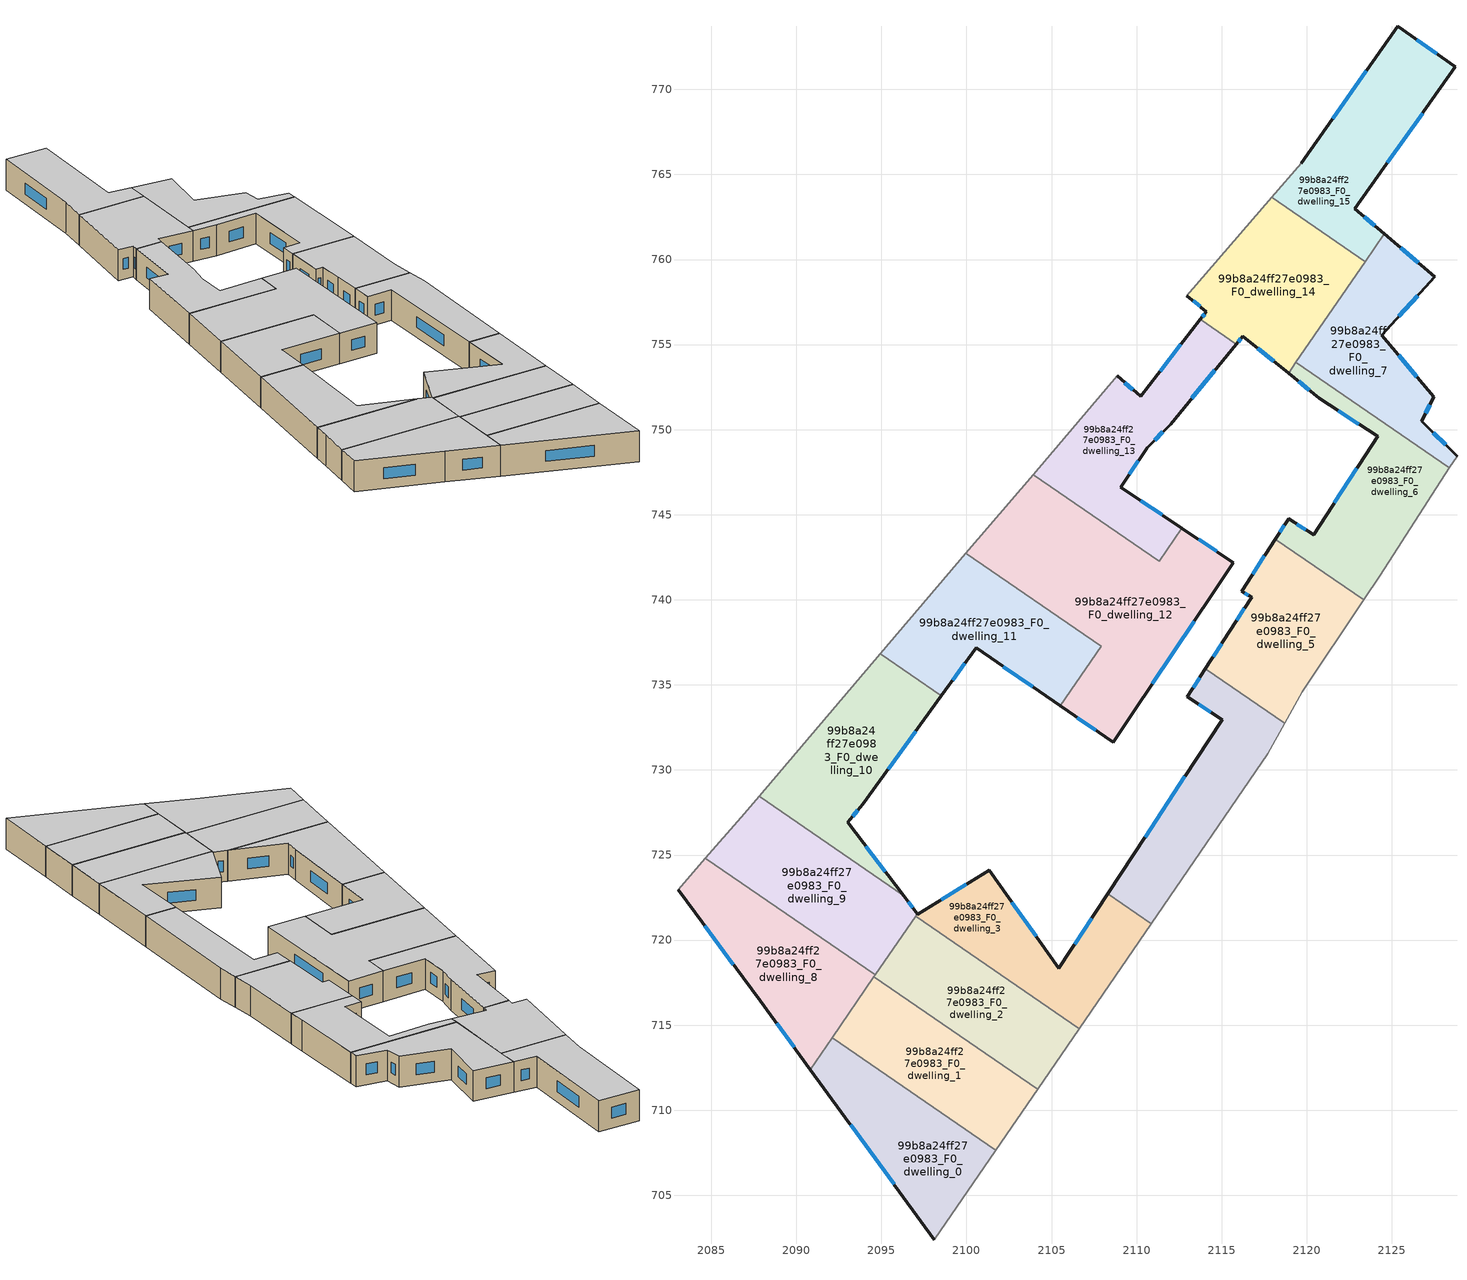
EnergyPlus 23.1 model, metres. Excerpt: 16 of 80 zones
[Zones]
99b8a24ff27e0983_F0_dwelling_0
 floor ground (EU_floor_Construction): 2101.73,707.66 2098.11,702.39 2090.82,712.39 2092.11,714.26 z0
 wall outside (EU_wall_Construction): 2090.82,712.39 2098.11,702.39 z0:3
 wall to 99b8a24ff27e0983_F0_dwelling_1 (EU_wall_Construction): 2101.73,707.66 2092.11,714.26 z0:3
 wall adiabatic (EU_wall_Construction): 2098.11,702.39 2101.73,707.66 z0:3
 wall to 99b8a24ff27e0983_F0_dwelling_8 (EU_wall_Construction): 2092.11,714.26 2090.82,712.39 z0:3
 window (EU_Window_Construction): 2093.19,709.14 2095.74,705.64 z0.98:2.02
 ceiling to 99b8a24ff27e0983_F1_dwelling_0 (EU_floor_Construction): 2098.11,702.39 2101.73,707.66 2092.11,714.26 2090.82,712.39 z3
99b8a24ff27e0983_F0_dwelling_1
 floor ground (EU_floor_Construction): 2104.18,711.23 2101.73,707.66 2092.11,714.26 2094.56,717.83 z0
 wall to 99b8a24ff27e0983_F0_dwelling_2 (EU_wall_Construction): 2104.18,711.23 2094.56,717.83 z0:3
 wall adiabatic (EU_wall_Construction): 2101.73,707.66 2104.18,711.23 z0:3
 wall to 99b8a24ff27e0983_F0_dwelling_8 (EU_wall_Construction): 2094.56,717.83 2092.11,714.26 z0:3
 ceiling to 99b8a24ff27e0983_F1_dwelling_1 (EU_floor_Construction): 2101.73,707.66 2104.18,711.23 2094.56,717.83 2092.11,714.26 z3
99b8a24ff27e0983_F0_dwelling_10
 floor ground (EU_floor_Construction): 2098.52,734.36 2093.89,727.97 2093.01,726.92 2096.31,722.61 2087.81,728.44 2094.94,736.82 z0
 wall outside (EU_wall_Construction): 2096.31,722.61 2093.01,726.92 2093.89,727.97 2098.52,734.36 z0:3
 wall to 99b8a24ff27e0983_F0_dwelling_9 (EU_wall_Construction): 2087.81,728.44 2096.31,722.61 z0:3
 wall adiabatic (EU_wall_Construction): 2094.94,736.82 2087.81,728.44 z0:3
 wall to 99b8a24ff27e0983_F0_dwelling_11 (EU_wall_Construction): 2098.52,734.36 2094.94,736.82 z0:3
 window (EU_Window_Construction): 2095.4,730.05 2097.02,732.28 / 2093.3,727.27 2093.61,727.63 / 2095.24,724.01 2094.09,725.52 z0.98:2.02
 ceiling to 99b8a24ff27e0983_F1_dwelling_10 (EU_floor_Construction): 2096.31,722.61 2093.01,726.92 2093.89,727.97 2098.52,734.36 2094.94,736.82 2087.81,728.44 z3
99b8a24ff27e0983_F0_dwelling_11
 floor ground (EU_floor_Construction): 2107.91,737.27 2105.5,733.77 2100.56,737.17 2098.52,734.36 2094.94,736.82 2099.97,742.72 z0
 wall outside (EU_wall_Construction): 2098.52,734.36 2100.56,737.17 2105.5,733.77 z0:3
 wall adiabatic (EU_wall_Construction): 2099.97,742.72 2094.94,736.82 z0:3
 wall to 99b8a24ff27e0983_F0_dwelling_12 (EU_wall_Construction): 2105.5,733.77 2107.91,737.27 2099.97,742.72 z0:3
 window (EU_Window_Construction): 2102.17,736.07 2103.9,734.88 / 2099.19,735.27 2099.9,736.26 z0.98:2.02
 ceiling to 99b8a24ff27e0983_F1_dwelling_11 (EU_floor_Construction): 2105.5,733.77 2107.91,737.27 2099.97,742.72 2094.94,736.82 2098.52,734.36 2100.56,737.17 z3
99b8a24ff27e0983_F0_dwelling_12
 floor ground (EU_floor_Construction): 2112.67,744.2 2115.68,742.18 2108.61,731.62 2105.5,733.77 2107.91,737.27 2099.97,742.72 2103.92,747.35 2111.33,742.26 z0
 wall outside (EU_wall_Construction): 2105.5,733.77 2108.61,731.62 2115.68,742.18 2112.67,744.2 z0:3
 wall adiabatic (EU_wall_Construction): 2103.92,747.35 2099.97,742.72 z0:3
 wall to 99b8a24ff27e0983_F0_dwelling_13 (EU_wall_Construction): 2112.67,744.2 2111.33,742.26 2103.92,747.35 z0:3
 window (EU_Window_Construction): 2114.7,742.84 2113.65,743.54 / 2110.91,735.06 2113.38,738.75 / 2106.52,733.07 2107.6,732.32 z0.98:2.02
 ceiling to 99b8a24ff27e0983_F1_dwelling_12 (EU_floor_Construction): 2108.61,731.62 2115.68,742.18 2112.67,744.2 2111.33,742.26 2103.92,747.35 2099.97,742.72 2107.91,737.27 2105.5,733.77 z3
99b8a24ff27e0983_F0_dwelling_13
 floor ground (EU_floor_Construction): 2115.86,755.03 2111.99,750.32 2110.61,748.93 2109.05,746.61 2112.67,744.2 2111.33,742.26 2103.92,747.35 2108.85,753.15 2110.23,751.97 2113.75,756.48 z0
 wall outside (EU_wall_Construction): 2112.67,744.2 2109.05,746.61 2110.61,748.93 2111.99,750.32 2115.86,755.03 / 2113.75,756.48 2110.23,751.97 2108.85,753.15 z0:3
 wall adiabatic (EU_wall_Construction): 2108.85,753.15 2103.92,747.35 z0:3
 wall to 99b8a24ff27e0983_F0_dwelling_14 (EU_wall_Construction): 2115.86,755.03 2113.75,756.48 z0:3
 window (EU_Window_Construction): 2111.49,744.98 2110.23,745.83 / 2109.79,752.36 2109.3,752.77 / 2112.61,755.01 2111.38,753.44 / 2113.25,751.85 2114.6,753.5 / 2111.06,749.39 2111.55,749.87 / 2109.56,747.37 2110.11,748.18 z0.98:2.02
 ceiling to 99b8a24ff27e0983_F1_dwelling_13 (EU_floor_Construction): 2112.67,744.2 2109.05,746.61 2110.61,748.93 2111.99,750.32 2115.86,755.03 2113.75,756.48 2110.23,751.97 2108.85,753.15 2103.92,747.35 2111.33,742.26 z3
99b8a24ff27e0983_F0_dwelling_14
 floor ground (EU_floor_Construction): 2123.43,759.88 2118.93,753.32 2116.24,755.49 2115.86,755.03 2113.75,756.48 2114.1,756.93 2112.96,757.87 2117.94,763.65 z0
 wall outside (EU_wall_Construction): 2112.96,757.87 2114.1,756.93 2113.75,756.48 / 2115.86,755.03 2116.24,755.49 2118.93,753.32 z0:3
 wall adiabatic (EU_wall_Construction): 2117.94,763.65 2112.96,757.87 z0:3
 wall to 99b8a24ff27e0983_F0_dwelling_15 (EU_wall_Construction): 2123.43,759.88 2117.94,763.65 z0:3
 wall to 99b8a24ff27e0983_F0_dwelling_7 (EU_wall_Construction): 2119.36,753.95 2123.43,759.88 z0:3
 wall to 99b8a24ff27e0983_F0_dwelling_6 (EU_wall_Construction): 2118.93,753.32 2119.36,753.95 z0:3
 window (EU_Window_Construction): 2113.99,756.79 2113.87,756.63 / 2113.33,757.57 2113.73,757.24 / 2117.12,754.79 2118.05,754.02 / 2115.99,755.18 2116.12,755.34 z0.98:2.02
 ceiling to 99b8a24ff27e0983_F1_dwelling_14 (EU_floor_Construction): 2118.93,753.32 2123.43,759.88 2117.94,763.65 2112.96,757.87 2114.1,756.93 2113.75,756.48 2115.86,755.03 2116.24,755.49 z3
99b8a24ff27e0983_F0_dwelling_15
 floor ground (EU_floor_Construction): 2128.72,771.32 2122.81,762.98 2124.55,761.51 2123.43,759.88 2117.94,763.65 2119.67,765.65 2125.35,773.7 z0
 wall outside (EU_wall_Construction): 2124.55,761.51 2122.81,762.98 2128.72,771.32 2125.35,773.7 2119.67,765.65 z0:3
 wall adiabatic (EU_wall_Construction): 2119.67,765.65 2117.94,763.65 z0:3
 wall to 99b8a24ff27e0983_F0_dwelling_7 (EU_wall_Construction): 2123.43,759.88 2124.55,761.51 z0:3
 window (EU_Window_Construction): 2123.51,771.08 2121.52,768.27 / 2127.63,772.1 2126.45,772.93 / 2124.74,765.69 2126.8,768.61 / 2123.99,761.99 2123.38,762.5 z0.98:2.02
 ceiling to 99b8a24ff27e0983_F1_dwelling_15 (EU_floor_Construction): 2124.55,761.51 2122.81,762.98 2128.72,771.32 2125.35,773.7 2119.67,765.65 2117.94,763.65 2123.43,759.88 z3
99b8a24ff27e0983_F0_dwelling_2
 floor ground (EU_floor_Construction): 2106.63,714.8 2104.18,711.23 2094.56,717.83 2097.01,721.4 z0
 wall to 99b8a24ff27e0983_F0_dwelling_3 (EU_wall_Construction): 2106.63,714.8 2097.01,721.4 z0:3
 wall adiabatic (EU_wall_Construction): 2104.18,711.23 2106.63,714.8 z0:3
 wall to 99b8a24ff27e0983_F0_dwelling_9 (EU_wall_Construction): 2097.01,721.4 2094.64,717.95 z0:3
 wall to 99b8a24ff27e0983_F0_dwelling_8 (EU_wall_Construction): 2094.64,717.95 2094.56,717.83 z0:3
 ceiling to 99b8a24ff27e0983_F1_dwelling_2 (EU_floor_Construction): 2104.18,711.23 2106.63,714.8 2097.01,721.4 2094.56,717.83 z3
99b8a24ff27e0983_F0_dwelling_3
 floor ground (EU_floor_Construction): 2108.31,722.72 2110.86,720.96 2106.63,714.8 2097.01,721.4 2097.11,721.55 2097.14,721.51 2101.34,724.11 2105.43,718.33 z0
 wall outside (EU_wall_Construction): 2108.31,722.72 2105.43,718.33 2101.34,724.11 2097.14,721.51 2097.11,721.55 z0:3
 wall to 99b8a24ff27e0983_F0_dwelling_4 (EU_wall_Construction): 2110.86,720.96 2108.31,722.72 z0:3
 wall adiabatic (EU_wall_Construction): 2106.63,714.8 2110.86,720.96 z0:3
 wall to 99b8a24ff27e0983_F0_dwelling_9 (EU_wall_Construction): 2097.11,721.55 2097.01,721.4 z0:3
 window (EU_Window_Construction): 2099.98,723.27 2098.51,722.36 / 2104.1,720.21 2102.67,722.23 / 2107.37,721.29 2106.37,719.76 z0.98:2.02
 ceiling to 99b8a24ff27e0983_F1_dwelling_3 (EU_floor_Construction): 2106.63,714.8 2110.86,720.96 2108.31,722.72 2105.43,718.33 2101.34,724.11 2097.14,721.51 2097.11,721.55 2097.01,721.4 z3
99b8a24ff27e0983_F0_dwelling_4
 floor ground (EU_floor_Construction): 2118.71,732.74 2117.72,730.95 2110.86,720.96 2108.31,722.72 2115.02,732.95 2112.98,734.29 2114.04,735.95 z0
 wall outside (EU_wall_Construction): 2114.04,735.95 2112.98,734.29 2115.02,732.95 2108.31,722.72 z0:3
 wall to 99b8a24ff27e0983_F0_dwelling_5 (EU_wall_Construction): 2118.71,732.74 2114.04,735.95 z0:3
 wall adiabatic (EU_wall_Construction): 2110.86,720.96 2117.72,730.95 2118.71,732.74 z0:3
 window (EU_Window_Construction): 2112.84,729.62 2110.49,726.05 / 2113.65,733.86 2114.36,733.39 / 2113.7,735.41 2113.33,734.83 z0.98:2.02
 ceiling to 99b8a24ff27e0983_F1_dwelling_4 (EU_floor_Construction): 2110.86,720.96 2117.72,730.95 2118.71,732.74 2114.04,735.95 2112.98,734.29 2115.02,732.95 2108.31,722.72 z3
99b8a24ff27e0983_F0_dwelling_5
 floor ground (EU_floor_Construction): 2123.36,740 2119.72,734.59 2118.71,732.74 2114.04,735.95 2115.44,738.13 2116.75,740.14 2116.17,740.51 2118.16,743.57 z0
 wall outside (EU_wall_Construction): 2118.16,743.57 2116.17,740.51 2116.75,740.14 2115.44,738.13 2114.04,735.95 z0:3
 wall to 99b8a24ff27e0983_F0_dwelling_6 (EU_wall_Construction): 2123.36,740 2118.16,743.57 z0:3
 wall adiabatic (EU_wall_Construction): 2118.71,732.74 2119.72,734.59 2123.36,740 z0:3
 window (EU_Window_Construction): 2114.99,737.42 2114.5,736.66 / 2116.33,739.49 2115.87,738.79 / 2116.36,740.39 2116.57,740.26 / 2117.51,742.57 2116.82,741.51 z0.98:2.02
 ceiling to 99b8a24ff27e0983_F1_dwelling_5 (EU_floor_Construction): 2119.72,734.59 2123.36,740 2118.16,743.57 2116.17,740.51 2116.75,740.14 2115.44,738.13 2114.04,735.95 2118.71,732.74 z3
99b8a24ff27e0983_F0_dwelling_6
 floor ground (EU_floor_Construction): 2124.16,749.6 2120.74,751.84 2118.93,753.32 2119.36,753.95 2128.39,747.76 2124.32,741.43 2123.36,740 2118.16,743.57 2118.93,744.76 2120.4,743.81 z0
 wall outside (EU_wall_Construction): 2118.93,753.32 2120.74,751.84 2124.16,749.6 2120.4,743.81 2118.93,744.76 2118.16,743.57 z0:3
 wall to 99b8a24ff27e0983_F0_dwelling_7 (EU_wall_Construction): 2128.39,747.76 2119.36,753.95 z0:3
 wall adiabatic (EU_wall_Construction): 2123.36,740 2124.32,741.43 2128.39,747.76 z0:3
 window (EU_Window_Construction): 2118.68,744.37 2118.41,743.96 / 2119.93,744.12 2119.41,744.45 / 2122.94,747.72 2121.63,745.7 / 2121.86,751.11 2123.05,750.33 / 2119.52,752.84 2120.15,752.32 z0.98:2.02
 ceiling to 99b8a24ff27e0983_F1_dwelling_6 (EU_floor_Construction): 2124.32,741.43 2128.39,747.76 2119.36,753.95 2118.93,753.32 2120.74,751.84 2124.16,749.6 2120.4,743.81 2118.93,744.76 2118.16,743.57 2123.36,740 z3
99b8a24ff27e0983_F0_dwelling_7
 floor ground (EU_floor_Construction): 2127.53,758.97 2124.39,755.55 2127.47,751.92 2126.75,750.49 2128.83,748.45 2128.39,747.76 2119.36,753.95 2124.55,761.51 z0
 wall outside (EU_wall_Construction): 2128.83,748.45 2126.75,750.49 2127.47,751.92 2124.39,755.55 2127.53,758.97 2124.55,761.51 z0:3
 wall adiabatic (EU_wall_Construction): 2128.39,747.76 2128.83,748.45 z0:3
 window (EU_Window_Construction): 2128.15,749.11 2127.43,749.83 / 2126.56,759.8 2125.52,760.68 / 2125.42,756.67 2126.51,757.86 / 2126.47,753.1 2125.4,754.37 / 2126.99,750.96 2127.24,751.46 z0.98:2.02
 ceiling to 99b8a24ff27e0983_F1_dwelling_7 (EU_floor_Construction): 2128.39,747.76 2128.83,748.45 2126.75,750.49 2127.47,751.92 2124.39,755.55 2127.53,758.97 2124.55,761.51 2119.36,753.95 z3
99b8a24ff27e0983_F0_dwelling_8
 floor ground (EU_floor_Construction): 2094.64,717.95 2090.82,712.39 2087.87,716.43 2083.04,722.96 2084.66,724.8 z0
 wall outside (EU_wall_Construction): 2083.04,722.96 2087.87,716.43 2090.82,712.39 z0:3
 wall adiabatic (EU_wall_Construction): 2084.66,724.8 2083.04,722.96 z0:3
 wall to 99b8a24ff27e0983_F0_dwelling_9 (EU_wall_Construction): 2094.64,717.95 2084.66,724.8 z0:3
 window (EU_Window_Construction): 2088.83,715.12 2089.86,713.7 / 2084.61,720.84 2086.3,718.56 z0.98:2.02
 ceiling to 99b8a24ff27e0983_F1_dwelling_8 (EU_floor_Construction): 2090.82,712.39 2094.64,717.95 2084.66,724.8 2083.04,722.96 2087.87,716.43 z3
99b8a24ff27e0983_F0_dwelling_9
 floor ground (EU_floor_Construction): 2096.31,722.61 2097.11,721.55 2094.64,717.95 2084.66,724.8 2086.77,727.22 2087.81,728.44 z0
 wall outside (EU_wall_Construction): 2097.11,721.55 2096.31,722.61 z0:3
 wall adiabatic (EU_wall_Construction): 2087.81,728.44 2086.77,727.22 2084.66,724.8 z0:3
 window (EU_Window_Construction): 2096.85,721.9 2096.57,722.27 z0.98:2.02
 ceiling to 99b8a24ff27e0983_F1_dwelling_9 (EU_floor_Construction): 2094.64,717.95 2097.11,721.55 2096.31,722.61 2087.81,728.44 2086.77,727.22 2084.66,724.8 z3
[Building]
EU S2 Campaign: North Axis=0; Terrain=City; Solar Distribution=FullExterior
[Site:Location]
Bologna: Latitude=44.5; Longitude=11.25; Time Zone=1; Elevation=37
[SizingPeriod:WeatherFileDays]
AnnualSizingPeriod: Begin Month=1; Begin Day of Month=1; End Month=12; End Day of Month=31; Day of Week for Start Day=Monday; Use Weather File Daylight Saving Period=No; Use Weather File Rain and Snow Indicators=No
[MATERIAL]
EU_InternalMass_Material: Roughness=MediumRough; Thickness=0.1; Conductivity=1; Density=1800; Specific Heat=900; Thermal Absorptance=0.9; Solar Absorptance=0.7; Visible Absorptance=0.7
[MATERIAL:NOMASS] Roughness=MediumRough; Thermal Absorptance=0.9; Solar Absorptance=0.7; Visible Absorptance=0.7
Name | Thermal Resistance
EU_wall_NoMass | 0.905828
EU_floor_NoMass | 0.67114
[WINDOWMATERIAL:SIMPLEGLAZINGSYSTEM]
EU_Window_SimpleGlazing: UFactor=4.52486; Solar Heat Gain Coefficient=0.85; Visible Transmittance=0.85
[CONSTRUCTION]
EU_wall_Construction: EU_wall_NoMass
EU_floor_Construction: EU_floor_NoMass
EU_Window_Construction: EU_Window_SimpleGlazing
EU_InternalMass_Construction: EU_InternalMass_Material
[ZONE] Type=1; Multiplier=1; Ceiling Height=autocalculate; Floor Area=autocalculate; Part of Total Floor Area=Yes
Name | Volume
99b8a24ff27e0983_F0_dwelling_0 | 151.548
99b8a24ff27e0983_F0_dwelling_1 | 151.505
99b8a24ff27e0983_F0_dwelling_10 | 169.121
99b8a24ff27e0983_F0_dwelling_11 | 169.162
99b8a24ff27e0983_F0_dwelling_12 | 310.034
99b8a24ff27e0983_F0_dwelling_13 | 169.135
99b8a24ff27e0983_F0_dwelling_14 | 169.155
99b8a24ff27e0983_F0_dwelling_15 | 169.132
99b8a24ff27e0983_F0_dwelling_2 | 151.519
99b8a24ff27e0983_F0_dwelling_3; 99b8a24ff27e0983_F0_dwelling_6 | 151.512
99b8a24ff27e0983_F0_dwelling_4 | 151.518
99b8a24ff27e0983_F0_dwelling_5 | 151.515
99b8a24ff27e0983_F0_dwelling_7 | 151.541
99b8a24ff27e0983_F0_dwelling_8 | 169.139
99b8a24ff27e0983_F0_dwelling_9 | 169.156
[INTERNALMASS] Construction=EU_InternalMass_Construction
Name | Zone or ZoneList | Surface Area
99b8a24ff27e0983_F0_dwelling_0_EU_InternalMass | 99b8a24ff27e0983_F0_dwelling_0 | 50.5163
99b8a24ff27e0983_F0_dwelling_1_EU_InternalMass | 99b8a24ff27e0983_F0_dwelling_1 | 50.5019
99b8a24ff27e0983_F0_dwelling_2_EU_InternalMass | 99b8a24ff27e0983_F0_dwelling_2 | 50.5064
99b8a24ff27e0983_F0_dwelling_3_EU_InternalMass | 99b8a24ff27e0983_F0_dwelling_3 | 50.5042
99b8a24ff27e0983_F0_dwelling_4_EU_InternalMass | 99b8a24ff27e0983_F0_dwelling_4 | 50.5063
99b8a24ff27e0983_F0_dwelling_5_EU_InternalMass | 99b8a24ff27e0983_F0_dwelling_5 | 50.5049
99b8a24ff27e0983_F0_dwelling_6_EU_InternalMass | 99b8a24ff27e0983_F0_dwelling_6 | 50.5043
99b8a24ff27e0983_F0_dwelling_7_EU_InternalMass | 99b8a24ff27e0983_F0_dwelling_7 | 50.5133
99b8a24ff27e0983_F0_dwelling_8_EU_InternalMass | 99b8a24ff27e0983_F0_dwelling_8 | 56.3796
99b8a24ff27e0983_F0_dwelling_9_EU_InternalMass | 99b8a24ff27e0983_F0_dwelling_9 | 56.3851
99b8a24ff27e0983_F0_dwelling_10_EU_InternalMass | 99b8a24ff27e0983_F0_dwelling_10 | 56.3741
99b8a24ff27e0983_F0_dwelling_11_EU_InternalMass | 99b8a24ff27e0983_F0_dwelling_11 | 56.3869
99b8a24ff27e0983_F0_dwelling_12_EU_InternalMass | 99b8a24ff27e0983_F0_dwelling_12 | 103.345
99b8a24ff27e0983_F0_dwelling_13_EU_InternalMass | 99b8a24ff27e0983_F0_dwelling_13 | 56.379
99b8a24ff27e0983_F0_dwelling_14_EU_InternalMass | 99b8a24ff27e0983_F0_dwelling_14 | 56.3852
99b8a24ff27e0983_F0_dwelling_15_EU_InternalMass | 99b8a24ff27e0983_F0_dwelling_15 | 56.3766
[OTHEREQUIPMENT] Fuel Type=Electricity; Design Level Calculation Method=Watts/Area; Power per Zone Floor Area=1; Fraction Latent=0; Fraction Radiant=0; Fraction Lost=0; Carbon Dioxide Generation Rate=0; EndUse Subcategory=EU_Step8_InternalGains
Name | Zone or ZoneList or Space or SpaceList | Schedule
EU_Step8_InternalGain_99b8a24ff27e0983_F0_dwelling_0_f000 | 99b8a24ff27e0983_F0_dwelling_0 | EU_Step8_GainSchedule_99b8a24ff27e0983_F0_dwelling_0_f000
EU_Step8_InternalGain_99b8a24ff27e0983_F0_dwelling_1_f000 | 99b8a24ff27e0983_F0_dwelling_1 | EU_Step8_GainSchedule_99b8a24ff27e0983_F0_dwelling_1_f000
EU_Step8_InternalGain_99b8a24ff27e0983_F0_dwelling_2_f000 | 99b8a24ff27e0983_F0_dwelling_2 | EU_Step8_GainSchedule_99b8a24ff27e0983_F0_dwelling_2_f000
EU_Step8_InternalGain_99b8a24ff27e0983_F0_dwelling_3_f000 | 99b8a24ff27e0983_F0_dwelling_3 | EU_Step8_GainSchedule_99b8a24ff27e0983_F0_dwelling_3_f000
EU_Step8_InternalGain_99b8a24ff27e0983_F0_dwelling_4_f000 | 99b8a24ff27e0983_F0_dwelling_4 | EU_Step8_GainSchedule_99b8a24ff27e0983_F0_dwelling_4_f000
EU_Step8_InternalGain_99b8a24ff27e0983_F0_dwelling_5_f000 | 99b8a24ff27e0983_F0_dwelling_5 | EU_Step8_GainSchedule_99b8a24ff27e0983_F0_dwelling_5_f000
EU_Step8_InternalGain_99b8a24ff27e0983_F0_dwelling_6_f000 | 99b8a24ff27e0983_F0_dwelling_6 | EU_Step8_GainSchedule_99b8a24ff27e0983_F0_dwelling_6_f000
EU_Step8_InternalGain_99b8a24ff27e0983_F0_dwelling_7_f000 | 99b8a24ff27e0983_F0_dwelling_7 | EU_Step8_GainSchedule_99b8a24ff27e0983_F0_dwelling_7_f000
EU_Step8_InternalGain_99b8a24ff27e0983_F0_dwelling_8_f000 | 99b8a24ff27e0983_F0_dwelling_8 | EU_Step8_GainSchedule_99b8a24ff27e0983_F0_dwelling_8_f000
EU_Step8_InternalGain_99b8a24ff27e0983_F0_dwelling_9_f000 | 99b8a24ff27e0983_F0_dwelling_9 | EU_Step8_GainSchedule_99b8a24ff27e0983_F0_dwelling_9_f000
EU_Step8_InternalGain_99b8a24ff27e0983_F0_dwelling_10_f000 | 99b8a24ff27e0983_F0_dwelling_10 | EU_Step8_GainSchedule_99b8a24ff27e0983_F0_dwelling_10_f000
EU_Step8_InternalGain_99b8a24ff27e0983_F0_dwelling_11_f000 | 99b8a24ff27e0983_F0_dwelling_11 | EU_Step8_GainSchedule_99b8a24ff27e0983_F0_dwelling_11_f000
EU_Step8_InternalGain_99b8a24ff27e0983_F0_dwelling_12_f000 | 99b8a24ff27e0983_F0_dwelling_12 | EU_Step8_GainSchedule_99b8a24ff27e0983_F0_dwelling_12_f000
EU_Step8_InternalGain_99b8a24ff27e0983_F0_dwelling_13_f000 | 99b8a24ff27e0983_F0_dwelling_13 | EU_Step8_GainSchedule_99b8a24ff27e0983_F0_dwelling_13_f000
EU_Step8_InternalGain_99b8a24ff27e0983_F0_dwelling_14_f000 | 99b8a24ff27e0983_F0_dwelling_14 | EU_Step8_GainSchedule_99b8a24ff27e0983_F0_dwelling_14_f000
EU_Step8_InternalGain_99b8a24ff27e0983_F0_dwelling_15_f000 | 99b8a24ff27e0983_F0_dwelling_15 | EU_Step8_GainSchedule_99b8a24ff27e0983_F0_dwelling_15_f000
[ZONEVENTILATION:DESIGNFLOWRATE] Schedule=EU_AlwaysOn; Design Flow Rate Calculation Method=AirChanges/Hour; Air Changes per Hour=0.73129; Ventilation Type=Natural; Fan Pressure Rise=0; Fan Total Efficiency=1; Constant Term Coefficient=1; Temperature Term Coefficient=0; Velocity Term Coefficient=0; Velocity Squared Term Coefficient=0; Minimum Indoor Temperature=-100; Maximum Indoor Temperature=100; Delta Temperature=-100; Minimum Outdoor Temperature=-100; Maximum Outdoor Temperature=100; Maximum Wind Speed=40
Name | Zone or ZoneList or Space or SpaceList
EU_ConstantAir_99b8a24ff27e0983_F0_dwelling_0 | 99b8a24ff27e0983_F0_dwelling_0
EU_ConstantAir_99b8a24ff27e0983_F0_dwelling_1 | 99b8a24ff27e0983_F0_dwelling_1
EU_ConstantAir_99b8a24ff27e0983_F0_dwelling_2 | 99b8a24ff27e0983_F0_dwelling_2
EU_ConstantAir_99b8a24ff27e0983_F0_dwelling_3 | 99b8a24ff27e0983_F0_dwelling_3
EU_ConstantAir_99b8a24ff27e0983_F0_dwelling_4 | 99b8a24ff27e0983_F0_dwelling_4
EU_ConstantAir_99b8a24ff27e0983_F0_dwelling_5 | 99b8a24ff27e0983_F0_dwelling_5
EU_ConstantAir_99b8a24ff27e0983_F0_dwelling_6 | 99b8a24ff27e0983_F0_dwelling_6
EU_ConstantAir_99b8a24ff27e0983_F0_dwelling_7 | 99b8a24ff27e0983_F0_dwelling_7
EU_ConstantAir_99b8a24ff27e0983_F0_dwelling_8 | 99b8a24ff27e0983_F0_dwelling_8
EU_ConstantAir_99b8a24ff27e0983_F0_dwelling_9 | 99b8a24ff27e0983_F0_dwelling_9
EU_ConstantAir_99b8a24ff27e0983_F0_dwelling_10 | 99b8a24ff27e0983_F0_dwelling_10
EU_ConstantAir_99b8a24ff27e0983_F0_dwelling_11 | 99b8a24ff27e0983_F0_dwelling_11
EU_ConstantAir_99b8a24ff27e0983_F0_dwelling_12 | 99b8a24ff27e0983_F0_dwelling_12
EU_ConstantAir_99b8a24ff27e0983_F0_dwelling_13 | 99b8a24ff27e0983_F0_dwelling_13
EU_ConstantAir_99b8a24ff27e0983_F0_dwelling_14 | 99b8a24ff27e0983_F0_dwelling_14
EU_ConstantAir_99b8a24ff27e0983_F0_dwelling_15 | 99b8a24ff27e0983_F0_dwelling_15
[HVACTEMPLATE:THERMOSTAT] Constant Heating Setpoint=20; Constant Cooling Setpoint=50
EU_HeatOnly_99b8a24ff27e0983_F0_dwelling_0; EU_HeatOnly_99b8a24ff27e0983_F0_dwelling_1; EU_HeatOnly_99b8a24ff27e0983_F0_dwelling_2; EU_HeatOnly_99b8a24ff27e0983_F0_dwelling_3; EU_HeatOnly_99b8a24ff27e0983_F0_dwelling_4; EU_HeatOnly_99b8a24ff27e0983_F0_dwelling_5; EU_HeatOnly_99b8a24ff27e0983_F0_dwelling_6; EU_HeatOnly_99b8a24ff27e0983_F0_dwelling_7; EU_HeatOnly_99b8a24ff27e0983_F0_dwelling_8; EU_HeatOnly_99b8a24ff27e0983_F0_dwelling_9; EU_HeatOnly_99b8a24ff27e0983_F0_dwelling_10; EU_HeatOnly_99b8a24ff27e0983_F0_dwelling_11; EU_HeatOnly_99b8a24ff27e0983_F0_dwelling_12; EU_HeatOnly_99b8a24ff27e0983_F0_dwelling_13; EU_HeatOnly_99b8a24ff27e0983_F0_dwelling_14; EU_HeatOnly_99b8a24ff27e0983_F0_dwelling_15; EU_HeatOnly_99b8a24ff27e0983_F1_dwelling_0; EU_HeatOnly_99b8a24ff27e0983_F1_dwelling_1; EU_HeatOnly_99b8a24ff27e0983_F1_dwelling_2; EU_HeatOnly_99b8a24ff27e0983_F1_dwelling_3; EU_HeatOnly_99b8a24ff27e0983_F1_dwelling_4; EU_HeatOnly_99b8a24ff27e0983_F1_dwelling_5; EU_HeatOnly_99b8a24ff27e0983_F1_dwelling_6; EU_HeatOnly_99b8a24ff27e0983_F1_dwelling_7; EU_HeatOnly_99b8a24ff27e0983_F1_dwelling_8; EU_HeatOnly_99b8a24ff27e0983_F1_dwelling_9; EU_HeatOnly_99b8a24ff27e0983_F1_dwelling_10; EU_HeatOnly_99b8a24ff27e0983_F1_dwelling_11; EU_HeatOnly_99b8a24ff27e0983_F1_dwelling_12; EU_HeatOnly_99b8a24ff27e0983_F1_dwelling_13; EU_HeatOnly_99b8a24ff27e0983_F1_dwelling_14; EU_HeatOnly_99b8a24ff27e0983_F1_dwelling_15; EU_HeatOnly_99b8a24ff27e0983_F2_dwelling_0; EU_HeatOnly_99b8a24ff27e0983_F2_dwelling_1; EU_HeatOnly_99b8a24ff27e0983_F2_dwelling_2; EU_HeatOnly_99b8a24ff27e0983_F2_dwelling_3; EU_HeatOnly_99b8a24ff27e0983_F2_dwelling_4; EU_HeatOnly_99b8a24ff27e0983_F2_dwelling_5; EU_HeatOnly_99b8a24ff27e0983_F2_dwelling_6; EU_HeatOnly_99b8a24ff27e0983_F2_dwelling_7; EU_HeatOnly_99b8a24ff27e0983_F2_dwelling_8; EU_HeatOnly_99b8a24ff27e0983_F2_dwelling_9; EU_HeatOnly_99b8a24ff27e0983_F2_dwelling_10; EU_HeatOnly_99b8a24ff27e0983_F2_dwelling_11; EU_HeatOnly_99b8a24ff27e0983_F2_dwelling_12; EU_HeatOnly_99b8a24ff27e0983_F2_dwelling_13; EU_HeatOnly_99b8a24ff27e0983_F2_dwelling_14; EU_HeatOnly_99b8a24ff27e0983_F2_dwelling_15; EU_HeatOnly_99b8a24ff27e0983_F3_dwelling_0; EU_HeatOnly_99b8a24ff27e0983_F3_dwelling_1; EU_HeatOnly_99b8a24ff27e0983_F3_dwelling_2; EU_HeatOnly_99b8a24ff27e0983_F3_dwelling_3; EU_HeatOnly_99b8a24ff27e0983_F3_dwelling_4; EU_HeatOnly_99b8a24ff27e0983_F3_dwelling_5; EU_HeatOnly_99b8a24ff27e0983_F3_dwelling_6; EU_HeatOnly_99b8a24ff27e0983_F3_dwelling_7; EU_HeatOnly_99b8a24ff27e0983_F3_dwelling_8; EU_HeatOnly_99b8a24ff27e0983_F3_dwelling_9; EU_HeatOnly_99b8a24ff27e0983_F3_dwelling_10; EU_HeatOnly_99b8a24ff27e0983_F3_dwelling_11; EU_HeatOnly_99b8a24ff27e0983_F3_dwelling_12; EU_HeatOnly_99b8a24ff27e0983_F3_dwelling_13; EU_HeatOnly_99b8a24ff27e0983_F3_dwelling_14; EU_HeatOnly_99b8a24ff27e0983_F3_dwelling_15; EU_HeatOnly_99b8a24ff27e0983_F4_dwelling_0; EU_HeatOnly_99b8a24ff27e0983_F4_dwelling_1; EU_HeatOnly_99b8a24ff27e0983_F4_dwelling_2; EU_HeatOnly_99b8a24ff27e0983_F4_dwelling_3; EU_HeatOnly_99b8a24ff27e0983_F4_dwelling_4; EU_HeatOnly_99b8a24ff27e0983_F4_dwelling_5; EU_HeatOnly_99b8a24ff27e0983_F4_dwelling_6; EU_HeatOnly_99b8a24ff27e0983_F4_dwelling_7; EU_HeatOnly_99b8a24ff27e0983_F4_dwelling_8; EU_HeatOnly_99b8a24ff27e0983_F4_dwelling_9; EU_HeatOnly_99b8a24ff27e0983_F4_dwelling_10; EU_HeatOnly_99b8a24ff27e0983_F4_dwelling_11; EU_HeatOnly_99b8a24ff27e0983_F4_dwelling_12; EU_HeatOnly_99b8a24ff27e0983_F4_dwelling_13; EU_HeatOnly_99b8a24ff27e0983_F4_dwelling_14; EU_HeatOnly_99b8a24ff27e0983_F4_dwelling_15
[HVACTEMPLATE:ZONE:IDEALLOADSAIRSYSTEM] System Availability Schedule=EU_AlwaysOn; Maximum Heating Supply Air Temperature=50; Minimum Cooling Supply Air Temperature=13; Maximum Heating Supply Air Humidity Ratio=0.0156; Minimum Cooling Supply Air Humidity Ratio=0.0077; Heating Limit=NoLimit; Cooling Limit=NoLimit; Heating Availability Schedule=EU_AlwaysOn; Cooling Availability Schedule=EU_CoolingOff; Dehumidification Control Type=ConstantSensibleHeatRatio; Cooling Sensible Heat Ratio=0.7; Dehumidification Setpoint=60; Humidification Control Type=None; Humidification Setpoint=30; Outdoor Air Method=None; Outdoor Air Flow Rate per Person=0.00944; Outdoor Air Flow Rate per Zone Floor Area=0; Outdoor Air Flow Rate per Zone=0; Demand Controlled Ventilation Type=None; Outdoor Air Economizer Type=NoEconomizer; Heat Recovery Type=None; Sensible Heat Recovery Effectiveness=0.7; Latent Heat Recovery Effectiveness=0.65
Name | Template Thermostat
99b8a24ff27e0983_F0_dwelling_0 | EU_HeatOnly_99b8a24ff27e0983_F0_dwelling_0
99b8a24ff27e0983_F0_dwelling_1 | EU_HeatOnly_99b8a24ff27e0983_F0_dwelling_1
99b8a24ff27e0983_F0_dwelling_2 | EU_HeatOnly_99b8a24ff27e0983_F0_dwelling_2
99b8a24ff27e0983_F0_dwelling_3 | EU_HeatOnly_99b8a24ff27e0983_F0_dwelling_3
99b8a24ff27e0983_F0_dwelling_4 | EU_HeatOnly_99b8a24ff27e0983_F0_dwelling_4
99b8a24ff27e0983_F0_dwelling_5 | EU_HeatOnly_99b8a24ff27e0983_F0_dwelling_5
99b8a24ff27e0983_F0_dwelling_6 | EU_HeatOnly_99b8a24ff27e0983_F0_dwelling_6
99b8a24ff27e0983_F0_dwelling_7 | EU_HeatOnly_99b8a24ff27e0983_F0_dwelling_7
99b8a24ff27e0983_F0_dwelling_8 | EU_HeatOnly_99b8a24ff27e0983_F0_dwelling_8
99b8a24ff27e0983_F0_dwelling_9 | EU_HeatOnly_99b8a24ff27e0983_F0_dwelling_9
99b8a24ff27e0983_F0_dwelling_10 | EU_HeatOnly_99b8a24ff27e0983_F0_dwelling_10
99b8a24ff27e0983_F0_dwelling_11 | EU_HeatOnly_99b8a24ff27e0983_F0_dwelling_11
99b8a24ff27e0983_F0_dwelling_12 | EU_HeatOnly_99b8a24ff27e0983_F0_dwelling_12
99b8a24ff27e0983_F0_dwelling_13 | EU_HeatOnly_99b8a24ff27e0983_F0_dwelling_13
99b8a24ff27e0983_F0_dwelling_14 | EU_HeatOnly_99b8a24ff27e0983_F0_dwelling_14
99b8a24ff27e0983_F0_dwelling_15 | EU_HeatOnly_99b8a24ff27e0983_F0_dwelling_15
[SIZING:ZONE] Zone Cooling Design Supply Air Temperature Input Method=SupplyAirTemperature; Zone Cooling Design Supply Air Temperature=13; Zone Heating Design Supply Air Temperature Input Method=SupplyAirTemperature; Zone Heating Design Supply Air Temperature=50; Zone Cooling Design Supply Air Humidity Ratio=0.008; Zone Heating Design Supply Air Humidity Ratio=0.008; Cooling Design Air Flow Method=DesignDay; Cooling Design Air Flow Rate=0; Cooling Minimum Air Flow per Zone Floor Area=0.000762; Cooling Minimum Air Flow=0; Cooling Minimum Air Flow Fraction=0.2; Heating Design Air Flow Method=DesignDay; Heating Design Air Flow Rate=0; Heating Maximum Air Flow per Zone Floor Area=0.002032; Heating Maximum Air Flow=0.141576; Heating Maximum Air Flow Fraction=0.3; Account for Dedicated Outdoor Air System=No; Dedicated Outdoor Air System Control Strategy=NeutralSupplyAir; Dedicated Outdoor Air Low Setpoint Temperature for Design=autosize; Dedicated Outdoor Air High Setpoint Temperature for Design=autosize; Zone Load Sizing Method=Sensible Load Only No Latent Load; Zone Latent Cooling Design Supply Air Humidity Ratio Input Method=HumidityRatioDifference; Zone Cooling Design Supply Air Humidity Ratio Difference=0.005; Zone Latent Heating Design Supply Air Humidity Ratio Input Method=HumidityRatioDifference; Zone Humidification Design Supply Air Humidity Ratio Difference=0.005
99b8a24ff27e0983_F0_dwelling_0; 99b8a24ff27e0983_F0_dwelling_1; 99b8a24ff27e0983_F0_dwelling_2; 99b8a24ff27e0983_F0_dwelling_3; 99b8a24ff27e0983_F0_dwelling_4; 99b8a24ff27e0983_F0_dwelling_5; 99b8a24ff27e0983_F0_dwelling_6; 99b8a24ff27e0983_F0_dwelling_7; 99b8a24ff27e0983_F0_dwelling_8; 99b8a24ff27e0983_F0_dwelling_9; 99b8a24ff27e0983_F0_dwelling_10; 99b8a24ff27e0983_F0_dwelling_11; 99b8a24ff27e0983_F0_dwelling_12; 99b8a24ff27e0983_F0_dwelling_13; 99b8a24ff27e0983_F0_dwelling_14; 99b8a24ff27e0983_F0_dwelling_15
[SCHEDULE:CONSTANT]
Name | Hourly Value
EU_AlwaysOn | 1
EU_CoolingOff | 0
[SCHEDULE:FILE] Column Number=1; Rows to Skip at Top=0; Number of Hours of Data=8760; Column Separator=Comma; Interpolate to Timestep=No; Minutes per Item=60; Adjust Schedule for Daylight Savings=Yes
Name | File
EU_Step8_GainSchedule_99b8a24ff27e0983_F0_dwelling_0_f000 | ../../schedules/99b8a24ff27e0983/99b8a24ff27e0983_F0_dwelling_0_f000_gain.csv
EU_Step8_GainSchedule_99b8a24ff27e0983_F0_dwelling_1_f000 | ../../schedules/99b8a24ff27e0983/99b8a24ff27e0983_F0_dwelling_1_f000_gain.csv
EU_Step8_GainSchedule_99b8a24ff27e0983_F0_dwelling_2_f000 | ../../schedules/99b8a24ff27e0983/99b8a24ff27e0983_F0_dwelling_2_f000_gain.csv
EU_Step8_GainSchedule_99b8a24ff27e0983_F0_dwelling_3_f000 | ../../schedules/99b8a24ff27e0983/99b8a24ff27e0983_F0_dwelling_3_f000_gain.csv
EU_Step8_GainSchedule_99b8a24ff27e0983_F0_dwelling_4_f000 | ../../schedules/99b8a24ff27e0983/99b8a24ff27e0983_F0_dwelling_4_f000_gain.csv
EU_Step8_GainSchedule_99b8a24ff27e0983_F0_dwelling_5_f000 | ../../schedules/99b8a24ff27e0983/99b8a24ff27e0983_F0_dwelling_5_f000_gain.csv
EU_Step8_GainSchedule_99b8a24ff27e0983_F0_dwelling_6_f000 | ../../schedules/99b8a24ff27e0983/99b8a24ff27e0983_F0_dwelling_6_f000_gain.csv
EU_Step8_GainSchedule_99b8a24ff27e0983_F0_dwelling_7_f000 | ../../schedules/99b8a24ff27e0983/99b8a24ff27e0983_F0_dwelling_7_f000_gain.csv
EU_Step8_GainSchedule_99b8a24ff27e0983_F0_dwelling_8_f000 | ../../schedules/99b8a24ff27e0983/99b8a24ff27e0983_F0_dwelling_8_f000_gain.csv
EU_Step8_GainSchedule_99b8a24ff27e0983_F0_dwelling_9_f000 | ../../schedules/99b8a24ff27e0983/99b8a24ff27e0983_F0_dwelling_9_f000_gain.csv
EU_Step8_GainSchedule_99b8a24ff27e0983_F0_dwelling_10_f000 | ../../schedules/99b8a24ff27e0983/99b8a24ff27e0983_F0_dwelling_10_f000_gain.csv
EU_Step8_GainSchedule_99b8a24ff27e0983_F0_dwelling_11_f000 | ../../schedules/99b8a24ff27e0983/99b8a24ff27e0983_F0_dwelling_11_f000_gain.csv
EU_Step8_GainSchedule_99b8a24ff27e0983_F0_dwelling_12_f000 | ../../schedules/99b8a24ff27e0983/99b8a24ff27e0983_F0_dwelling_12_f000_gain.csv
EU_Step8_GainSchedule_99b8a24ff27e0983_F0_dwelling_13_f000 | ../../schedules/99b8a24ff27e0983/99b8a24ff27e0983_F0_dwelling_13_f000_gain.csv
EU_Step8_GainSchedule_99b8a24ff27e0983_F0_dwelling_14_f000 | ../../schedules/99b8a24ff27e0983/99b8a24ff27e0983_F0_dwelling_14_f000_gain.csv
EU_Step8_GainSchedule_99b8a24ff27e0983_F0_dwelling_15_f000 | ../../schedules/99b8a24ff27e0983/99b8a24ff27e0983_F0_dwelling_15_f000_gain.csv
